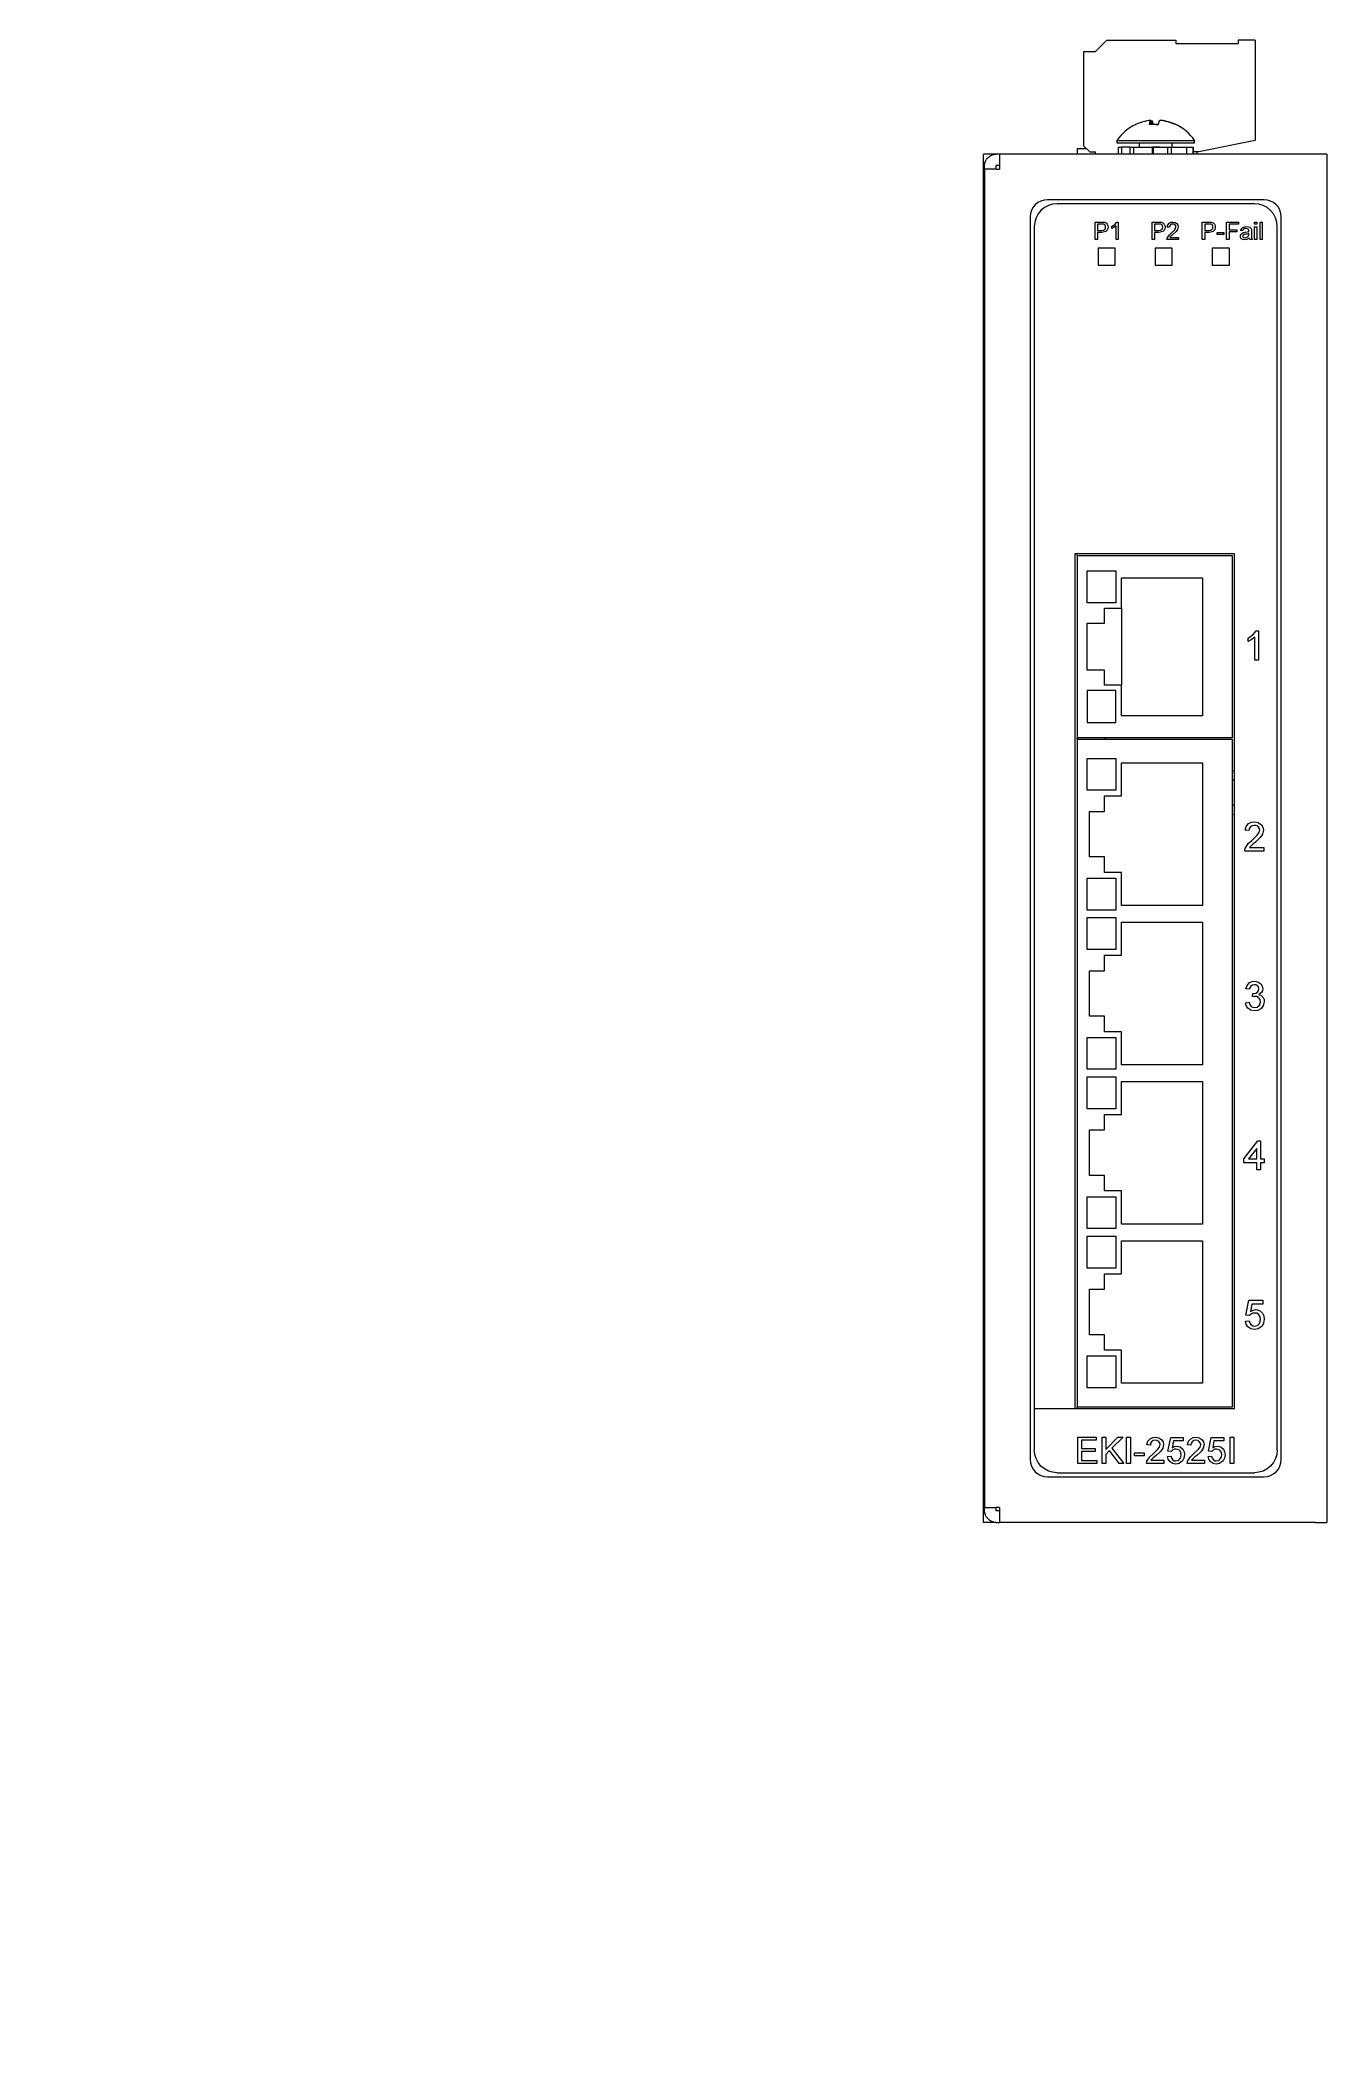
# Model space of a CAD drawing. Header units: millimetres. Extents: x 112 to 225, y 79 to 255.
import ezdxf

# ---------------------------------------------------------------- set-up
doc = ezdxf.new("R2010")
doc.units = ezdxf.units.MM

msp = doc.modelspace()

# ---------------------------------------------------------------- linework, layer by layer
at = {"color": 7, "lineweight": 0}
for points in [[(203.39, 245.41), (203.39, 253.71)], [(203.39, 253.71), (204.39, 253.71)], [(204.39, 253.71), (205.39, 254.71)], [(205.39, 254.71), (211.43, 254.71)], [(211.43, 254.71), (211.43, 254.41)], [(211.43, 254.41), (216.89, 254.41)], [(216.89, 254.71), (216.89, 254.41)], [(218.39, 254.71), (216.89, 254.71)], [(218.39, 254.71), (218.39, 245.91)], [(207.92, 247.32), (207.68, 247.19), (207.45, 247.05), (207.22, 246.9), (207.01, 246.73), (206.81, 246.54), (206.62, 246.34), (206.44, 246.13), (206.28, 245.91)], [(209.24, 247.67), (209.07, 247.65), (208.9, 247.63), (208.73, 247.59), (208.56, 247.55), (208.39, 247.5), (208.22, 247.44), (208.06, 247.37), (207.9, 247.3)], [(207.9, 247.3), (207.94, 247.32)], [(209.12, 247.3), (209.13, 247.37), (209.15, 247.44), (209.16, 247.5), (209.18, 247.55), (209.2, 247.59), (209.23, 247.65)], [(209.91, 247.3), (209.82, 247.31), (209.72, 247.32), (209.62, 247.32), (209.52, 247.32), (209.42, 247.32), (209.32, 247.32), (209.22, 247.31), (209.12, 247.3)], [(209.24, 247.67), (209.24, 247.31)], [(209.32, 247.67), (209.35, 247.63), (209.39, 247.55), (209.4, 247.5), (209.42, 247.44), (209.43, 247.37), (209.45, 247.3)], [(209.32, 247.67), (209.32, 247.32)], [(209.68, 247.32), (209.75, 247.32), (209.85, 247.32), (209.92, 247.32)], [(209.91, 247.3), (209.93, 247.37), (209.95, 247.44), (209.96, 247.5), (209.98, 247.55), (209.99, 247.59), (210.03, 247.65)], [(211.39, 247.3), (211.23, 247.37), (211.06, 247.44), (210.9, 247.5), (210.73, 247.55), (210.56, 247.59), (210.39, 247.63), (210.22, 247.65), (210.04, 247.67)], [(211.46, 247.3), (211.3, 247.37), (211.14, 247.44), (210.97, 247.5), (210.81, 247.55), (210.64, 247.59), (210.46, 247.63), (210.29, 247.65), (210.12, 247.67)], [(211.44, 247.32), (211.4, 247.31)], [(213.08, 245.91), (212.92, 246.13), (212.74, 246.34), (212.56, 246.54), (212.35, 246.73), (212.14, 246.9), (211.92, 247.05), (211.68, 247.19), (211.44, 247.32)], [(195.58, 244.71), (194.58, 244.71)], [(194.58, 243.71), (194.58, 243.91), (194.58, 244.1), (194.58, 244.27), (194.58, 244.42), (194.58, 244.55), (194.58, 244.64), (194.58, 244.69)], [(194.68, 243.71), (194.7, 243.91), (194.76, 244.1), (194.85, 244.27), (194.98, 244.42), (195.13, 244.55), (195.3, 244.64), (195.49, 244.69), (195.68, 244.71)], [(195.68, 244.71), (195.58, 244.71)], [(195.98, 244.71), (195.68, 244.71)], [(195.98, 244.71), (195.98, 243.41)], [(223.68, 244.71), (195.98, 244.71)], [(202.78, 245.21), (202.78, 244.71)], [(202.78, 245.21), (203.59, 245.21)], [(203.89, 244.91), (203.39, 245.41)], [(203.89, 244.91), (204.39, 244.91)], [(204.39, 244.71), (204.39, 244.91)], [(206.28, 245.91), (206.28, 245.71)], [(206.28, 245.91), (206.49, 245.91), (206.84, 245.91), (207.32, 245.91), (207.92, 245.91), (208.62, 245.91), (209.36, 245.91)], [(206.28, 245.71), (206.49, 245.71), (206.84, 245.71), (207.32, 245.71), (207.92, 245.71), (208.62, 245.71), (209.36, 245.71)], [(206.38, 245.32), (206.38, 244.71)], [(206.38, 245.32), (206.43, 245.32), (206.47, 245.32), (206.53, 245.32), (206.6, 245.32), (206.68, 245.32)], [(206.68, 245.32), (206.68, 244.71)], [(207.41, 245.32), (206.68, 245.32)], [(207.41, 245.32), (207.41, 244.71)], [(207.41, 245.32), (207.48, 245.32), (207.56, 245.32), (207.66, 245.32), (207.76, 245.32)], [(207.77, 244.71), (207.77, 245.32)], [(207.77, 245.32), (207.95, 245.32), (208.14, 245.32), (208.33, 245.32), (208.53, 245.32), (208.73, 245.32), (208.94, 245.32), (209.16, 245.32), (209.37, 245.32)], [(208.23, 245.71), (208.23, 245.32)], [(209.36, 245.91), (210.12, 245.91), (210.86, 245.91), (211.54, 245.91), (212.13, 245.91), (212.59, 245.91), (212.91, 245.91), (213.07, 245.91)], [(209.36, 245.71), (210.12, 245.71), (210.86, 245.71), (211.54, 245.71), (212.13, 245.71), (212.59, 245.71), (212.91, 245.71), (213.07, 245.71)], [(209.37, 245.32), (209.37, 244.71)], [(209.45, 245.32), (209.37, 245.32)], [(209.45, 245.32), (209.45, 244.71)], [(209.45, 245.32), (209.61, 245.32), (209.77, 245.32), (209.94, 245.32), (210.1, 245.32), (210.26, 245.32), (210.42, 245.32), (210.57, 245.32), (210.72, 245.32)], [(210.04, 245.32), (209.55, 245.34)], [(210.72, 245.32), (210.72, 244.71)], [(210.72, 245.32), (211.05, 245.32)], [(211.05, 244.71), (211.05, 245.32)], [(211.05, 245.32), (211.25, 245.32), (211.43, 245.32), (211.61, 245.32), (211.78, 245.32), (211.95, 245.32), (212.1, 245.32), (212.24, 245.32), (212.37, 245.32)], [(211.13, 245.32), (211.13, 245.71)], [(212.37, 245.32), (212.37, 244.71)], [(212.37, 245.32), (212.97, 245.32)], [(212.97, 244.71), (212.97, 245.32)], [(212.98, 244.71), (212.98, 245.32)], [(213.47, 244.91), (212.98, 244.91)], [(213.08, 245.71), (213.08, 245.91)], [(213.28, 244.71), (213.31, 244.91)], [(218.39, 245.91), (213.47, 244.91)], [(224.68, 244.71), (224.6, 244.71), (224.51, 244.71), (224.39, 244.71), (224.24, 244.71), (224.06, 244.71), (223.87, 244.71), (223.68, 244.71)], [(224.68, 244.71), (224.68, 124.73)], [(194.58, 125.73), (194.58, 243.71)], [(194.68, 243.41), (194.68, 243.71)], [(194.68, 243.41), (194.68, 126.03)], [(195.68, 243.41), (195.49, 243.41), (195.3, 243.41), (195.13, 243.41), (194.98, 243.41), (194.85, 243.41), (194.76, 243.41), (194.7, 243.41)], [(195.68, 243.41), (195.68, 243.71)], [(195.98, 243.71), (195.68, 243.71)], [(195.68, 243.41), (195.98, 243.41)], [(200.18, 240.71), (199.89, 240.69), (199.61, 240.6), (199.35, 240.46), (199.12, 240.28), (198.94, 240.05), (198.8, 239.79), (198.71, 239.51), (198.68, 239.21)], [(198.68, 239.21), (198.68, 130.23)], [(201.03, 240.37), (200.64, 240.33), (200.27, 240.21), (199.92, 240.03), (199.62, 239.78), (199.37, 239.48), (199.19, 239.13), (199.07, 238.75), (199.03, 238.36)], [(219.18, 240.71), (200.18, 240.71)], [(218.33, 240.37), (201.03, 240.37)], [(220.33, 238.36), (220.29, 238.75), (220.18, 239.13), (219.99, 239.48), (219.75, 239.78), (219.44, 240.03), (219.1, 240.21), (218.72, 240.33), (218.33, 240.37)], [(220.68, 239.21), (220.65, 239.51), (220.57, 239.79), (220.43, 240.05), (220.24, 240.28), (220.01, 240.46), (219.75, 240.6), (219.47, 240.69), (219.18, 240.71)], [(220.68, 130.23), (220.68, 239.21)], [(199.03, 238.36), (199.03, 134.68)], [(204.36, 238.76), (204.93, 238.76)], [(204.36, 237.22), (204.36, 238.76)], [(204.58, 238.58), (204.58, 238.02)], [(204.94, 238.58), (204.58, 238.58)], [(204.58, 238.02), (204.95, 238.02)], [(204.96, 237.85), (204.58, 237.85)], [(204.58, 237.85), (204.58, 237.22)], [(204.93, 238.76), (205.05, 238.75), (205.15, 238.74)], [(205.12, 238.56), (205.02, 238.58), (204.94, 238.58)], [(204.95, 238.02), (205.09, 238.04), (205.22, 238.1), (205.27, 238.2), (205.29, 238.31)], [(205.51, 238.31), (205.46, 238.09), (205.31, 237.92), (204.96, 237.85)], [(205.29, 238.31), (205.28, 238.4), (205.24, 238.48), (205.19, 238.53), (205.12, 238.56)], [(205.15, 238.74), (205.32, 238.69), (205.43, 238.57), (205.49, 238.45), (205.51, 238.31)], [(205.84, 238.37), (206.11, 238.56), (206.27, 238.76)], [(206.2, 238.42), (206.01, 238.27), (205.84, 238.19)], [(205.84, 238.19), (205.84, 238.37)], [(206.2, 237.22), (206.2, 238.42)], [(206.27, 238.76), (206.4, 238.76)], [(206.4, 238.76), (206.4, 237.22)], [(209.36, 238.76), (209.93, 238.76)], [(209.36, 237.22), (209.36, 238.76)], [(209.94, 238.58), (209.58, 238.58)], [(209.58, 238.58), (209.58, 238.02)], [(209.58, 238.02), (209.95, 238.02)], [(209.96, 237.85), (209.58, 237.85)], [(209.58, 237.85), (209.58, 237.22)], [(209.93, 238.76), (210.05, 238.75), (210.15, 238.74)], [(210.12, 238.56), (210.02, 238.58), (209.94, 238.58)], [(209.95, 238.02), (210.09, 238.04), (210.21, 238.1), (210.27, 238.2), (210.29, 238.31)], [(210.5, 238.31), (210.46, 238.09), (210.31, 237.92), (209.96, 237.85)], [(210.29, 238.31), (210.28, 238.4), (210.24, 238.48), (210.19, 238.53), (210.12, 238.56)], [(210.15, 238.74), (210.31, 238.69), (210.43, 238.57), (210.49, 238.45), (210.5, 238.31)], [(210.68, 238.32), (210.73, 238.52), (210.87, 238.67), (211.02, 238.74), (211.18, 238.76)], [(210.88, 238.3), (210.68, 238.32)], [(210.68, 237.35), (210.85, 237.62), (211.04, 237.79)], [(211.17, 238.58), (211.05, 238.56), (210.94, 238.49), (210.9, 238.4), (210.88, 238.3)], [(211.22, 237.7), (211.11, 237.61), (211.04, 237.55), (210.97, 237.48), (210.92, 237.41)], [(211.04, 237.79), (211.33, 238.06), (211.41, 238.18), (211.45, 238.33)], [(211.45, 238.33), (211.43, 238.44), (211.35, 238.53), (211.26, 238.57), (211.17, 238.58)], [(211.18, 238.76), (211.37, 238.73), (211.54, 238.62), (211.62, 238.49), (211.65, 238.33)], [(211.65, 238.33), (211.6, 238.12), (211.48, 237.94), (211.22, 237.7)], [(213.76, 238.76), (214.32, 238.76)], [(213.76, 237.22), (213.76, 238.76)], [(214.34, 238.58), (213.98, 238.58)], [(213.98, 238.58), (213.98, 238.02)], [(213.98, 238.02), (214.35, 238.02)], [(214.35, 237.85), (213.98, 237.85)], [(213.98, 237.85), (213.98, 237.22)], [(214.32, 238.76), (214.45, 238.75), (214.55, 238.74)], [(214.52, 238.56), (214.42, 238.58), (214.34, 238.58)], [(214.35, 238.02), (214.49, 238.04), (214.61, 238.1), (214.67, 238.2), (214.69, 238.31)], [(214.9, 238.31), (214.86, 238.09), (214.71, 237.92), (214.35, 237.85)], [(214.69, 238.31), (214.68, 238.4), (214.64, 238.48), (214.59, 238.53), (214.52, 238.56)], [(214.55, 238.74), (214.71, 238.69), (214.83, 238.57), (214.89, 238.45), (214.9, 238.31)], [(215.06, 237.85), (215.64, 237.85)], [(215.06, 237.67), (215.06, 237.85)], [(215.64, 237.67), (215.06, 237.67)], [(215.64, 237.85), (215.64, 237.67)], [(215.89, 238.76), (216.92, 238.76)], [(215.89, 237.22), (215.89, 238.76)], [(216.11, 238.58), (216.11, 238.08)], [(216.92, 238.58), (216.11, 238.58)], [(216.11, 238.08), (216.8, 238.08)], [(216.8, 237.91), (216.11, 237.91)], [(216.11, 237.91), (216.11, 237.22)], [(216.8, 238.08), (216.8, 237.91)], [(216.92, 238.76), (216.92, 238.58)], [(217.1, 237.51), (217.12, 237.64), (217.19, 237.74), (217.36, 237.83)], [(217.47, 237.2), (217.31, 237.22), (217.18, 237.29), (217.12, 237.4), (217.1, 237.51)], [(217.12, 238.02), (217.19, 238.2), (217.34, 238.31), (217.63, 238.36)], [(217.31, 238.01), (217.12, 238.02)], [(217.55, 237.69), (217.39, 237.65), (217.32, 237.6), (217.3, 237.52)], [(217.3, 237.52), (217.31, 237.47), (217.34, 237.43), (217.38, 237.4), (217.51, 237.37)], [(217.59, 238.18), (217.49, 238.18), (217.4, 238.14), (217.34, 238.08), (217.31, 238.01)], [(217.36, 237.83), (217.45, 237.85), (217.52, 237.86)], [(217.51, 237.37), (217.7, 237.42), (217.82, 237.54)], [(217.52, 237.86), (217.7, 237.89), (217.85, 237.93)], [(217.85, 237.75), (217.68, 237.71), (217.55, 237.69)], [(217.8, 238.12), (217.69, 238.17), (217.59, 238.18)], [(217.63, 238.36), (217.92, 238.3), (218.01, 238.22), (218.06, 238.11)], [(217.85, 237.97), (217.84, 238.06), (217.8, 238.12)], [(217.82, 237.54), (217.84, 237.62), (217.85, 237.69)], [(217.85, 237.93), (217.85, 237.97)], [(217.85, 237.69), (217.85, 237.75)], [(218.06, 238.11), (218.06, 238.02), (218.07, 237.95)], [(218.07, 237.95), (218.07, 237.7)], [(218.07, 237.7), (218.07, 237.54), (218.07, 237.43), (218.09, 237.32), (218.12, 237.22)], [(218.34, 238.76), (218.54, 238.76)], [(218.34, 238.56), (218.34, 238.76)], [(218.54, 238.56), (218.34, 238.56)], [(218.34, 238.34), (218.54, 238.34)], [(218.34, 237.22), (218.34, 238.34)], [(218.54, 238.76), (218.54, 238.56)], [(218.54, 238.34), (218.54, 237.22)], [(218.82, 238.76), (219.01, 238.76)], [(218.82, 237.22), (218.82, 238.76)], [(219.01, 238.76), (219.01, 237.22)], [(220.33, 134.68), (220.33, 238.36)], [(204.58, 237.22), (204.36, 237.22)], [(204.63, 236.47), (204.63, 234.97)], [(206.13, 236.47), (204.63, 236.47)], [(206.13, 234.97), (206.13, 236.47)], [(206.4, 237.22), (206.2, 237.22)], [(209.58, 237.22), (209.36, 237.22)], [(209.63, 236.47), (209.63, 234.97)], [(211.13, 236.47), (209.63, 236.47)], [(210.66, 237.22), (210.67, 237.29), (210.68, 237.35)], [(211.67, 237.22), (210.66, 237.22)], [(210.92, 237.41), (211.67, 237.41)], [(211.13, 234.97), (211.13, 236.47)], [(211.67, 237.41), (211.67, 237.22)], [(213.98, 237.22), (213.76, 237.22)], [(216.13, 236.47), (214.63, 236.47)], [(214.63, 236.47), (214.63, 234.97)], [(216.11, 237.22), (215.89, 237.22)], [(216.13, 234.97), (216.13, 236.47)], [(217.87, 237.35), (217.66, 237.23), (217.47, 237.2)], [(217.93, 237.22), (217.89, 237.29), (217.87, 237.35)], [(218.12, 237.22), (217.93, 237.22)], [(218.54, 237.22), (218.34, 237.22)], [(219.01, 237.22), (218.82, 237.22)], [(204.63, 234.97), (206.13, 234.97)], [(209.63, 234.97), (211.13, 234.97)], [(214.63, 234.97), (216.13, 234.97)], [(216.58, 209.67), (202.58, 209.67)], [(202.58, 209.67), (202.58, 134.68)], [(202.78, 209.52), (202.78, 209.67)], [(202.78, 209.52), (202.78, 193.52)], [(202.78, 209.52), (216.38, 209.52)], [(216.38, 209.52), (216.38, 193.52)], [(216.58, 134.68), (216.58, 209.67)], [(203.68, 208.17), (206.18, 208.17)], [(203.68, 205.37), (203.68, 208.17)], [(206.18, 208.17), (206.18, 205.37)], [(206.68, 204.89), (206.68, 207.57)], [(206.68, 207.57), (213.78, 207.57)], [(213.78, 207.57), (213.78, 195.47)], [(206.18, 205.37), (203.68, 205.37)], [(205.18, 203.57), (205.18, 204.89)], [(205.18, 204.89), (206.68, 204.89)], [(206.68, 204.89), (206.68, 198.16)], [(203.68, 199.47), (203.68, 203.57)], [(203.68, 203.57), (205.18, 203.57)], [(217.78, 202.27), (218.22, 202.58), (218.49, 202.91)], [(218.37, 202.35), (218.05, 202.11), (217.78, 201.97)], [(218.37, 200.35), (218.37, 202.35)], [(218.49, 202.91), (218.7, 202.91)], [(218.7, 202.91), (218.7, 200.35)], [(217.78, 201.97), (217.78, 202.27)], [(205.18, 199.47), (203.68, 199.47)], [(205.18, 198.16), (205.18, 199.47)], [(218.7, 200.35), (218.37, 200.35)], [(206.18, 197.67), (203.68, 197.67)], [(203.68, 197.67), (203.68, 194.87)], [(206.68, 198.16), (205.18, 198.16)], [(206.18, 194.87), (206.18, 197.67)], [(206.68, 195.47), (206.68, 198.16)], [(213.78, 195.47), (206.68, 195.47)], [(216.38, 193.52), (202.78, 193.52)], [(202.78, 193.42), (202.78, 193.52)], [(203.68, 194.87), (206.18, 194.87)], [(205.28, 193.42), (205.28, 193.52)], [(202.78, 193.42), (202.78, 134.83)], [(202.78, 193.42), (216.38, 193.42)], [(203.68, 191.73), (206.18, 191.73)], [(203.68, 188.93), (203.68, 191.73)], [(206.18, 191.73), (206.18, 188.93)], [(216.38, 193.42), (216.38, 134.83)], [(206.68, 191.33), (213.78, 191.33)], [(206.68, 188.43), (206.68, 191.33)], [(213.78, 191.33), (213.78, 178.83)], [(216.58, 190.66), (216.38, 190.6)], [(206.18, 188.93), (203.68, 188.93)], [(205.18, 187.08), (205.18, 188.43)], [(205.18, 188.43), (206.68, 188.43)], [(216.58, 189.87), (216.38, 189.76)], [(203.88, 187.08), (205.18, 187.08)], [(203.88, 183.08), (203.88, 187.08)], [(216.38, 187.69), (216.58, 187.58)], [(216.38, 186.85), (216.49, 186.81), (216.58, 186.79)], [(217.51, 185.42), (217.6, 185.75), (217.82, 186.01), (218.07, 186.12), (218.34, 186.15)], [(217.84, 185.39), (217.51, 185.42)], [(218.33, 185.85), (218.12, 185.82), (217.95, 185.7), (217.87, 185.55), (217.84, 185.39)], [(218.11, 184.54), (218.58, 184.98), (218.73, 185.19), (218.8, 185.43)], [(218.8, 185.43), (218.75, 185.62), (218.62, 185.77), (218.48, 185.83), (218.33, 185.85)], [(218.34, 186.15), (218.66, 186.09), (218.94, 185.91), (219.08, 185.69), (219.12, 185.44)], [(219.12, 185.44), (219.04, 185.08), (218.84, 184.78), (218.41, 184.38)], [(205.18, 183.08), (203.88, 183.08)], [(205.18, 181.73), (205.18, 183.08)], [(217.48, 183.58), (217.49, 183.71), (217.51, 183.81)], [(219.16, 183.58), (217.48, 183.58)], [(217.51, 183.81), (217.79, 184.26), (218.11, 184.54)], [(218.41, 184.38), (218.23, 184.23), (218.11, 184.13), (218, 184.03), (217.9, 183.91)], [(217.9, 183.91), (219.16, 183.91)], [(219.16, 183.91), (219.16, 183.58)], [(203.68, 178.43), (203.68, 181.23)], [(203.68, 181.23), (206.18, 181.23)], [(206.68, 181.73), (205.18, 181.73)], [(206.18, 181.23), (206.18, 178.43)], [(206.68, 178.83), (206.68, 181.73)], [(206.18, 178.43), (203.68, 178.43)], [(203.68, 177.76), (206.18, 177.76)], [(203.68, 174.96), (203.68, 177.76)], [(206.18, 177.76), (206.18, 174.96)], [(213.78, 178.83), (206.68, 178.83)], [(206.68, 177.36), (213.78, 177.36)], [(206.68, 174.46), (206.68, 177.36)], [(213.78, 177.36), (213.78, 164.86)], [(206.18, 174.96), (203.68, 174.96)], [(205.18, 174.46), (206.68, 174.46)], [(205.18, 173.11), (205.18, 174.46)], [(203.88, 173.11), (205.18, 173.11)], [(203.88, 169.11), (203.88, 173.11)], [(217.58, 171.52), (217.68, 171.81), (217.88, 172.04), (218.09, 172.15), (218.33, 172.18)], [(217.91, 171.49), (217.58, 171.52)], [(218.34, 171.88), (218.16, 171.85), (218.02, 171.75), (217.94, 171.62), (217.91, 171.49)], [(218.17, 170.83), (218.2, 171.12)], [(218.38, 170.86), (218.26, 170.85), (218.17, 170.83)], [(218.2, 171.12), (218.25, 171.12)], [(218.25, 171.12), (218.44, 171.15), (218.61, 171.24), (218.7, 171.36), (218.73, 171.51)], [(218.33, 172.18), (218.63, 172.12), (218.88, 171.96), (219.01, 171.76), (219.06, 171.53)], [(218.73, 171.51), (218.69, 171.68), (218.59, 171.81), (218.47, 171.86), (218.34, 171.88)], [(218.86, 170.39), (218.82, 170.59), (218.69, 170.76), (218.54, 170.84), (218.38, 170.86)], [(219.06, 171.53), (219.03, 171.35), (218.94, 171.19), (218.71, 171.02)], [(218.71, 171.02), (218.93, 170.92), (219.1, 170.75), (219.17, 170.57), (219.19, 170.38)], [(205.18, 169.11), (203.88, 169.11)], [(205.18, 167.76), (205.18, 169.11)], [(217.55, 170.3), (217.87, 170.34)], [(218.34, 169.58), (218.02, 169.64), (217.75, 169.83), (217.61, 170.05), (217.55, 170.3)], [(217.87, 170.34), (217.94, 170.14), (218.05, 169.97), (218.2, 169.9), (218.36, 169.87)], [(219.19, 170.38), (219.11, 170.03), (218.88, 169.75), (218.63, 169.62), (218.34, 169.58)], [(218.36, 169.87), (218.58, 169.92), (218.75, 170.06), (218.84, 170.21), (218.86, 170.39)], [(203.68, 164.46), (203.68, 167.26)], [(203.68, 167.26), (206.18, 167.26)], [(206.68, 167.76), (205.18, 167.76)], [(206.18, 167.26), (206.18, 164.46)], [(206.68, 164.86), (206.68, 167.76)], [(206.18, 164.46), (203.68, 164.46)], [(203.68, 163.79), (206.18, 163.79)], [(203.68, 160.99), (203.68, 163.79)], [(206.18, 163.79), (206.18, 160.99)], [(213.78, 164.86), (206.68, 164.86)], [(206.68, 160.49), (206.68, 163.39)], [(206.68, 163.39), (213.78, 163.39)], [(213.78, 163.39), (213.78, 150.89)], [(206.18, 160.99), (203.68, 160.99)], [(205.18, 159.14), (205.18, 160.49)], [(205.18, 160.49), (206.68, 160.49)], [(203.88, 155.14), (203.88, 159.14)], [(203.88, 159.14), (205.18, 159.14)], [(217.41, 156.6), (218.63, 158.18)], [(217.41, 156.27), (217.41, 156.6)], [(218.53, 157.52), (217.82, 156.6)], [(217.82, 156.6), (218.53, 156.6)], [(218.53, 156.6), (218.53, 157.52)], [(218.63, 158.18), (218.86, 158.18)], [(218.86, 158.18), (218.86, 156.6)], [(218.86, 156.6), (219.19, 156.6)], [(219.19, 156.6), (219.19, 156.27)], [(205.18, 155.14), (203.88, 155.14)], [(205.18, 153.79), (205.18, 155.14)], [(218.53, 156.27), (217.41, 156.27)], [(218.53, 155.64), (218.53, 156.27)], [(218.86, 155.64), (218.53, 155.64)], [(219.19, 156.27), (218.86, 156.27)], [(218.86, 156.27), (218.86, 155.64)], [(203.68, 150.49), (203.68, 153.29)], [(203.68, 153.29), (206.18, 153.29)], [(206.68, 153.79), (205.18, 153.79)], [(206.18, 153.29), (206.18, 150.49)], [(206.68, 150.89), (206.68, 153.79)], [(206.18, 150.49), (203.68, 150.49)], [(203.68, 149.82), (206.18, 149.82)], [(203.68, 147.02), (203.68, 149.82)], [(206.18, 149.82), (206.18, 147.02)], [(213.78, 150.89), (206.68, 150.89)], [(206.68, 146.52), (206.68, 149.42)], [(206.68, 149.42), (213.78, 149.42)], [(213.78, 149.42), (213.78, 136.93)], [(206.18, 147.02), (203.68, 147.02)], [(205.18, 145.17), (205.18, 146.52)], [(205.18, 146.52), (206.68, 146.52)], [(203.88, 145.17), (205.18, 145.17)], [(203.88, 141.18), (203.88, 145.17)], [(217.58, 142.89), (217.84, 144.21)], [(217.91, 142.86), (217.58, 142.89)], [(217.84, 144.21), (219.06, 144.21)], [(218.35, 143.09), (218.2, 143.07), (218.07, 143.02), (217.91, 142.86)], [(218.11, 143.88), (217.98, 143.22)], [(217.98, 143.22), (218.22, 143.35), (218.44, 143.39)], [(219.06, 143.88), (218.11, 143.88)], [(218.86, 142.54), (218.83, 142.77), (218.7, 142.98), (218.53, 143.07), (218.35, 143.09)], [(218.35, 141.94), (218.59, 141.99), (218.77, 142.16), (218.84, 142.34), (218.86, 142.54)], [(218.44, 143.39), (218.78, 143.31), (219.04, 143.08), (219.16, 142.83), (219.19, 142.55)], [(219.19, 142.55), (219.13, 142.2), (219, 141.95)], [(219.06, 144.21), (219.06, 143.88)], [(205.18, 141.18), (203.88, 141.18)], [(205.18, 139.82), (205.18, 141.18)], [(217.55, 142.37), (217.87, 142.4)], [(218.34, 141.64), (218.01, 141.7), (217.74, 141.89), (217.6, 142.11), (217.55, 142.37)], [(217.87, 142.4), (217.93, 142.2), (218.05, 142.04), (218.19, 141.96), (218.35, 141.94)], [(219, 141.95), (218.67, 141.7), (218.34, 141.64)], [(203.68, 136.53), (203.68, 139.33)], [(203.68, 139.33), (206.18, 139.33)], [(206.68, 139.82), (205.18, 139.82)], [(206.18, 139.33), (206.18, 136.53)], [(206.68, 136.93), (206.68, 139.82)], [(206.18, 136.53), (203.68, 136.53)], [(213.78, 136.93), (206.68, 136.93)], [(202.58, 134.68), (199.03, 134.68)], [(199.03, 134.68), (199.03, 131.08)], [(216.58, 134.68), (202.58, 134.68)], [(216.38, 134.83), (202.78, 134.83)], [(202.78, 134.68), (202.78, 134.83)], [(220.33, 131.08), (220.33, 134.68)], [(202.84, 132.19), (204.47, 132.19)], [(202.84, 129.88), (202.84, 132.19)], [(203.16, 131.93), (203.16, 131.21)], [(204.47, 131.93), (203.16, 131.93)], [(204.47, 132.19), (204.47, 131.93)], [(204.97, 132.19), (205.3, 132.19)], [(204.97, 129.88), (204.97, 132.19)], [(205.3, 131.13), (206.36, 132.19)], [(205.3, 132.19), (205.3, 131.13)], [(206.81, 132.19), (205.84, 131.23)], [(206.36, 132.19), (206.81, 132.19)], [(207.13, 132.19), (207.46, 132.19)], [(207.13, 129.88), (207.13, 132.19)], [(207.46, 132.19), (207.46, 129.88)], [(208.91, 131.54), (208.99, 131.84), (209.19, 132.07), (209.41, 132.17), (209.65, 132.19)], [(209.65, 131.93), (209.46, 131.9), (209.3, 131.79), (209.23, 131.66), (209.21, 131.51)], [(209.65, 132.19), (209.95, 132.15), (210.2, 131.98), (210.32, 131.79), (210.36, 131.55)], [(210.07, 131.55), (210.03, 131.72), (209.91, 131.85), (209.78, 131.91), (209.65, 131.93)], [(210.75, 130.98), (210.99, 132.16)], [(210.99, 132.16), (212.08, 132.16)], [(212.08, 132.16), (212.08, 131.87)], [(212.47, 131.54), (212.55, 131.84), (212.75, 132.07), (212.97, 132.17), (213.21, 132.19)], [(213.2, 131.93), (213.01, 131.9), (212.86, 131.79), (212.78, 131.66), (212.76, 131.51)], [(213.62, 131.55), (213.58, 131.72), (213.46, 131.85), (213.34, 131.91), (213.2, 131.93)], [(213.21, 132.19), (213.5, 132.15), (213.75, 131.98), (213.88, 131.79), (213.92, 131.55)], [(214.3, 130.98), (214.54, 132.16)], [(214.54, 132.16), (215.64, 132.16)], [(215.64, 132.16), (215.64, 131.87)], [(216.2, 132.19), (216.53, 132.19)], [(216.2, 129.88), (216.2, 132.19)], [(216.53, 132.19), (216.53, 129.88)], [(198.68, 130.23), (198.71, 129.94), (198.8, 129.66), (198.94, 129.4), (199.12, 129.17), (199.35, 128.98), (199.61, 128.85), (199.89, 128.76), (200.18, 128.73)], [(201.03, 129.08), (200.64, 129.12), (200.27, 129.23), (199.92, 129.42), (199.62, 129.67), (199.37, 129.97), (199.19, 130.32), (199.07, 130.69), (199.03, 131.08)], [(203.16, 131.21), (204.38, 131.21)], [(203.16, 130.95), (203.16, 130.15)], [(204.38, 130.95), (203.16, 130.95)], [(204.38, 131.21), (204.38, 130.95)], [(205.64, 131.02), (205.3, 130.68)], [(205.3, 130.68), (205.3, 129.88)], [(206.47, 129.88), (205.64, 131.02)], [(205.84, 131.23), (206.87, 129.88)], [(207.82, 130.83), (208.67, 130.83)], [(207.82, 130.56), (207.82, 130.83)], [(208.67, 130.56), (207.82, 130.56)], [(208.67, 130.83), (208.67, 130.56)], [(209.21, 131.51), (208.91, 131.54)], [(208.91, 130.09), (209.16, 130.49), (209.45, 130.75)], [(209.72, 130.61), (209.56, 130.47), (209.45, 130.38), (209.35, 130.28), (209.26, 130.18)], [(209.26, 130.18), (210.39, 130.18)], [(209.45, 130.75), (209.87, 131.15), (210.01, 131.33), (210.07, 131.55)], [(210.36, 131.55), (210.29, 131.23), (210.1, 130.96), (209.72, 130.61)], [(210.39, 130.18), (210.39, 129.88)], [(210.72, 130.5), (211.02, 130.53)], [(211.44, 129.85), (211.14, 129.9), (210.9, 130.07), (210.77, 130.27), (210.72, 130.5)], [(211.04, 130.95), (210.75, 130.98)], [(211.02, 130.53), (211.06, 130.36), (211.17, 130.21), (211.3, 130.14), (211.44, 130.12)], [(211.44, 131.16), (211.31, 131.14), (211.19, 131.09), (211.04, 130.95)], [(211.23, 131.87), (211.11, 131.27)], [(211.11, 131.27), (211.33, 131.39), (211.52, 131.42)], [(212.08, 131.87), (211.23, 131.87)], [(211.9, 130.66), (211.87, 130.87), (211.76, 131.05), (211.61, 131.13), (211.44, 131.16)], [(211.44, 130.12), (211.66, 130.17), (211.82, 130.32), (211.89, 130.48), (211.9, 130.66)], [(211.52, 131.42), (211.83, 131.35), (212.06, 131.14), (212.17, 130.92), (212.2, 130.67)], [(212.2, 130.67), (212.15, 130.35), (212.02, 130.13)], [(212.76, 131.51), (212.47, 131.54)], [(212.47, 130.09), (212.72, 130.49), (213, 130.75)], [(213.28, 130.61), (213.11, 130.47), (213.01, 130.38), (212.9, 130.28), (212.82, 130.18)], [(212.82, 130.18), (213.95, 130.18)], [(213, 130.75), (213.43, 131.15), (213.56, 131.33), (213.62, 131.55)], [(213.92, 131.55), (213.85, 131.23), (213.66, 130.96), (213.28, 130.61)], [(213.95, 130.18), (213.95, 129.88)], [(214.27, 130.5), (214.57, 130.53)], [(214.99, 129.85), (214.7, 129.9), (214.45, 130.07), (214.33, 130.27), (214.27, 130.5)], [(214.6, 130.95), (214.3, 130.98)], [(214.57, 130.53), (214.62, 130.36), (214.73, 130.21), (214.85, 130.14), (214.99, 130.12)], [(215, 131.16), (214.87, 131.14), (214.75, 131.09), (214.6, 130.95)], [(214.78, 131.87), (214.67, 131.27)], [(214.67, 131.27), (214.88, 131.39), (215.08, 131.42)], [(215.64, 131.87), (214.78, 131.87)], [(214.99, 130.12), (215.21, 130.17), (215.37, 130.32), (215.44, 130.48), (215.46, 130.66)], [(215.46, 130.66), (215.43, 130.87), (215.31, 131.05), (215.16, 131.13), (215, 131.16)], [(215.08, 131.42), (215.38, 131.35), (215.62, 131.14), (215.72, 130.92), (215.76, 130.67)], [(215.76, 130.67), (215.7, 130.35), (215.58, 130.13)], [(220.33, 131.08), (220.29, 130.69), (220.18, 130.32), (219.99, 129.97), (219.75, 129.67), (219.44, 129.42), (219.1, 129.23), (218.72, 129.12), (218.33, 129.08)], [(219.18, 128.73), (219.47, 128.76), (219.75, 128.85), (220.01, 128.98), (220.24, 129.17), (220.43, 129.4), (220.57, 129.66), (220.65, 129.94), (220.68, 130.23)], [(200.18, 128.73), (219.18, 128.73)], [(201.03, 129.08), (218.33, 129.08)], [(204.53, 129.88), (202.84, 129.88)], [(203.16, 130.15), (204.53, 130.15)], [(204.53, 130.15), (204.53, 129.88)], [(205.3, 129.88), (204.97, 129.88)], [(206.87, 129.88), (206.47, 129.88)], [(207.46, 129.88), (207.13, 129.88)], [(208.88, 129.88), (208.89, 130), (208.91, 130.09)], [(210.39, 129.88), (208.88, 129.88)], [(212.02, 130.13), (211.73, 129.9), (211.44, 129.85)], [(212.44, 129.88), (212.45, 130), (212.47, 130.09)], [(213.95, 129.88), (212.44, 129.88)], [(215.58, 130.13), (215.28, 129.9), (214.99, 129.85)], [(216.53, 129.88), (216.2, 129.88)], [(194.58, 124.73), (194.58, 124.81), (194.58, 124.9), (194.58, 125.03), (194.58, 125.18), (194.58, 125.35), (194.58, 125.54), (194.58, 125.73)], [(194.68, 126.03), (194.76, 126.03), (194.85, 126.03), (194.98, 126.03), (195.13, 126.03), (195.3, 126.03), (195.49, 126.03), (195.68, 126.03)], [(194.68, 125.73), (194.68, 126.03)], [(195.68, 124.73), (195.49, 124.75), (195.3, 124.81), (195.13, 124.9), (194.98, 125.03), (194.85, 125.18), (194.76, 125.35), (194.7, 125.54), (194.68, 125.73)], [(195.98, 126.03), (195.68, 126.03)], [(195.68, 125.73), (195.68, 126.03)], [(195.98, 125.73), (195.68, 125.73)], [(195.98, 126.03), (195.98, 124.73)], [(195.58, 124.73), (194.58, 124.73)], [(195.68, 124.73), (195.58, 124.73)], [(195.68, 124.73), (195.98, 124.73)], [(223.68, 124.73), (195.98, 124.73)], [(223.68, 124.73), (223.87, 124.73), (224.06, 124.73), (224.24, 124.73), (224.39, 124.73), (224.51, 124.73), (224.6, 124.73), (224.66, 124.73)]]:
    msp.add_lwpolyline(points, dxfattribs=at)

# ---------------------------------------------------------------- texts
at = {"color": 250, "true_color": 0x3a3531, "char_height": 2.0259, "attachment_point": 1}
for insert in [(111.9, 119.37), (111.9, 112.16), (111.9, 108.31), (111.89, 104.46), (111.89, 100.61), (111.9, 86.53), (111.9, 82.68), (111.9, 78.82)]:
    msp.add_mtext('{\\fHelvetica-Condensed-Bold|b0|i0|c0; }', dxfattribs=dict(at, insert=insert))

doc.saveas('drawing.dxf')
